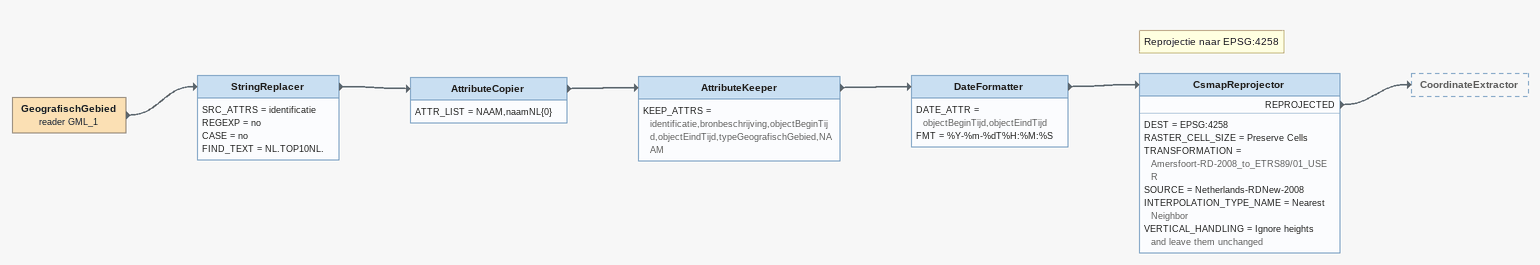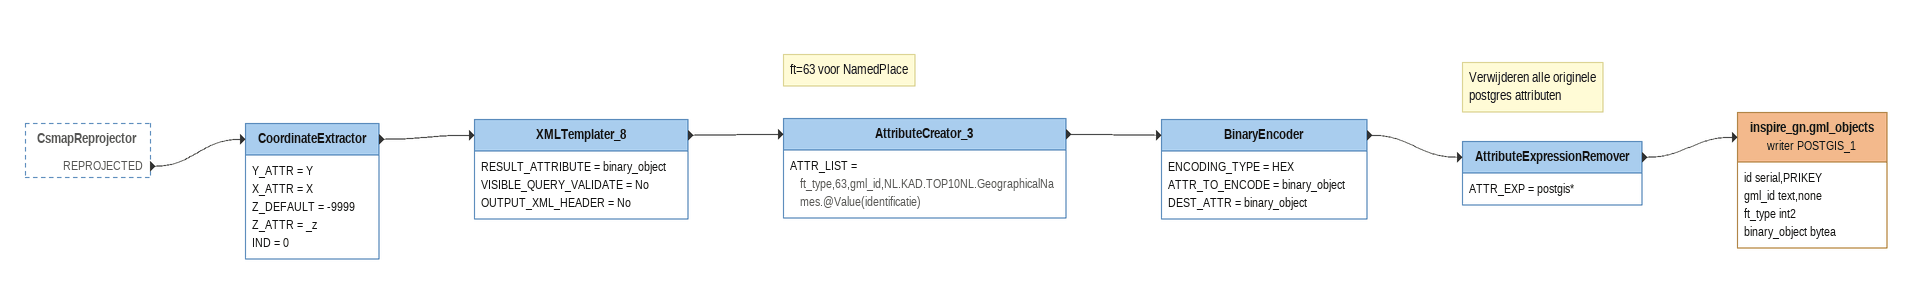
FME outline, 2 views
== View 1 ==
GeografischGebied (reader GML_1)
    -> StringReplacer
StringReplacer
    SRC_ATTRS = identificatie
    REGEXP = no
    CASE = no
    FIND_TEXT = NL.TOP10NL.
    -> AttributeCopier
AttributeCopier
    ATTR_LIST = NAAM,naamNL{0}
    -> AttributeKeeper
AttributeKeeper
    KEEP_ATTRS = identificatie,bronbeschrijving,objectBeginTijd,objectEindTijd,typeGeografischGebied,NAAM
    -> DateFormatter
DateFormatter
    DATE_ATTR = objectBeginTijd,objectEindTijd
    FMT = %Y-%m-%dT%H:%M:%S
    -> CsmapReprojector
Note: Reprojectie naar EPSG:4258
CsmapReprojector
    DEST = EPSG:4258
    RASTER_CELL_SIZE = Preserve Cells
    TRANSFORMATION = Amersfoort-RD-2008_to_ETRS89/01_USER
    SOURCE = Netherlands-RDNew-2008
    INTERPOLATION_TYPE_NAME = Nearest Neighbor
    VERTICAL_HANDLING = Ignore heights and leave them unchanged
    REPROJECTED -> CoordinateExtractor

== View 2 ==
CsmapReprojector [outside]
    REPROJECTED -> CoordinateExtractor
CoordinateExtractor
    Y_ATTR = Y
    X_ATTR = X
    Z_DEFAULT = -9999
    Z_ATTR = _z
    IND = 0
    -> XMLTemplater_8
XMLTemplater_8
    RESULT_ATTRIBUTE = binary_object
    VISIBLE_QUERY_VALIDATE = No
    OUTPUT_XML_HEADER = No
    -> AttributeCreator_3
Note: ft=63 voor NamedPlace
AttributeCreator_3
    ATTR_LIST = ft_type,63,gml_id,NL.KAD.TOP10NL.GeographicalNames.@Value(identificatie)
    -> BinaryEncoder
BinaryEncoder
    ENCODING_TYPE = HEX
    ATTR_TO_ENCODE = binary_object
    DEST_ATTR = binary_object
    -> AttributeExpressionRemover
Note: Verwijderen alle originele / postgres attributen
AttributeExpressionRemover
    ATTR_EXP = postgis*
    -> inspire_gn.gml_objects (writer POSTGIS_1)
inspire_gn.gml_objects (writer POSTGIS_1)
    attributes: id serial,PRIKEY, gml_id text,none, ft_type int2, binary_object bytea
